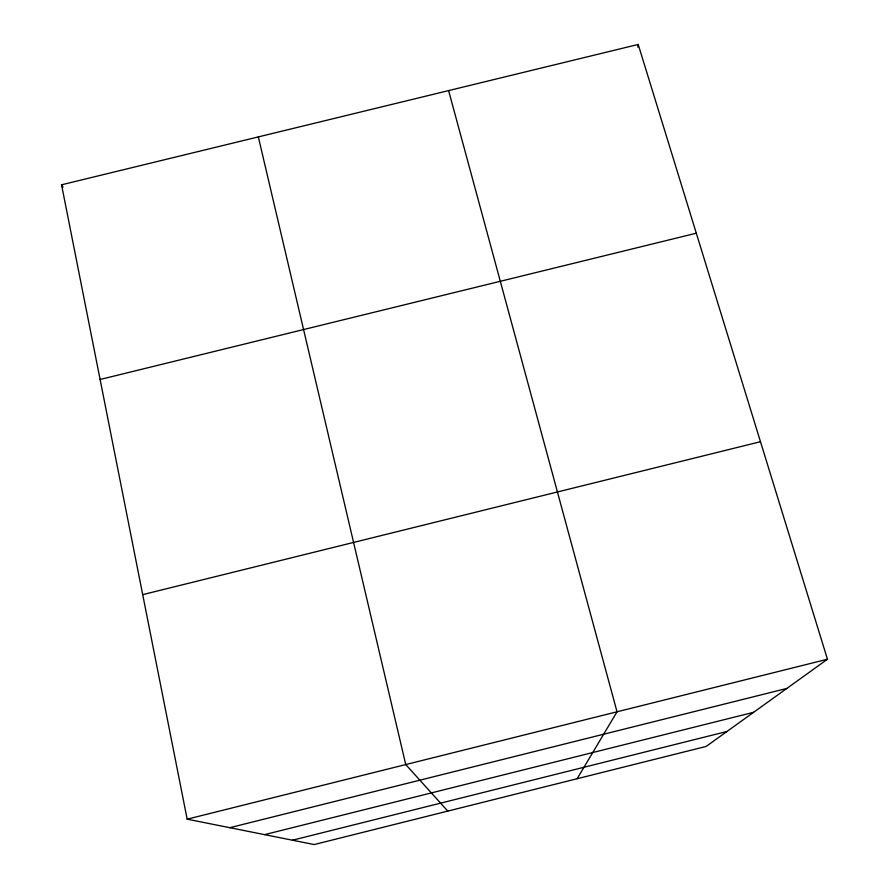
<?xml version="1.0" encoding="UTF-8"?>
<svg xmlns="http://www.w3.org/2000/svg" width="889" height="889" viewBox="0 0 889 889"><rect width="100%" height="100%" fill="white"/><g stroke="black" fill="none" stroke-linecap="round" stroke-linejoin="round"><path stroke-width="1.33" d="M637.802 47.173L638.202 44.45L61.552 184.801L187.168 819.169L314.184 844.55L706.166 746.427L827.448 659.238L638.202 44.45M577.139 778.72L617.033 711.8L448.612 90.589M187.168 819.169L827.448 659.238M229.807 827.692L786.798 688.453M264.555 834.638L753.616 712.311M292.47 840.216L726.935 731.491M142.707 594.63L760.495 441.711M100.101 379.481L696.309 233.207M447.789 811.101L405.751 764.573L258.332 136.906M61.552 184.801L63.041 187.101"/></g></svg>
